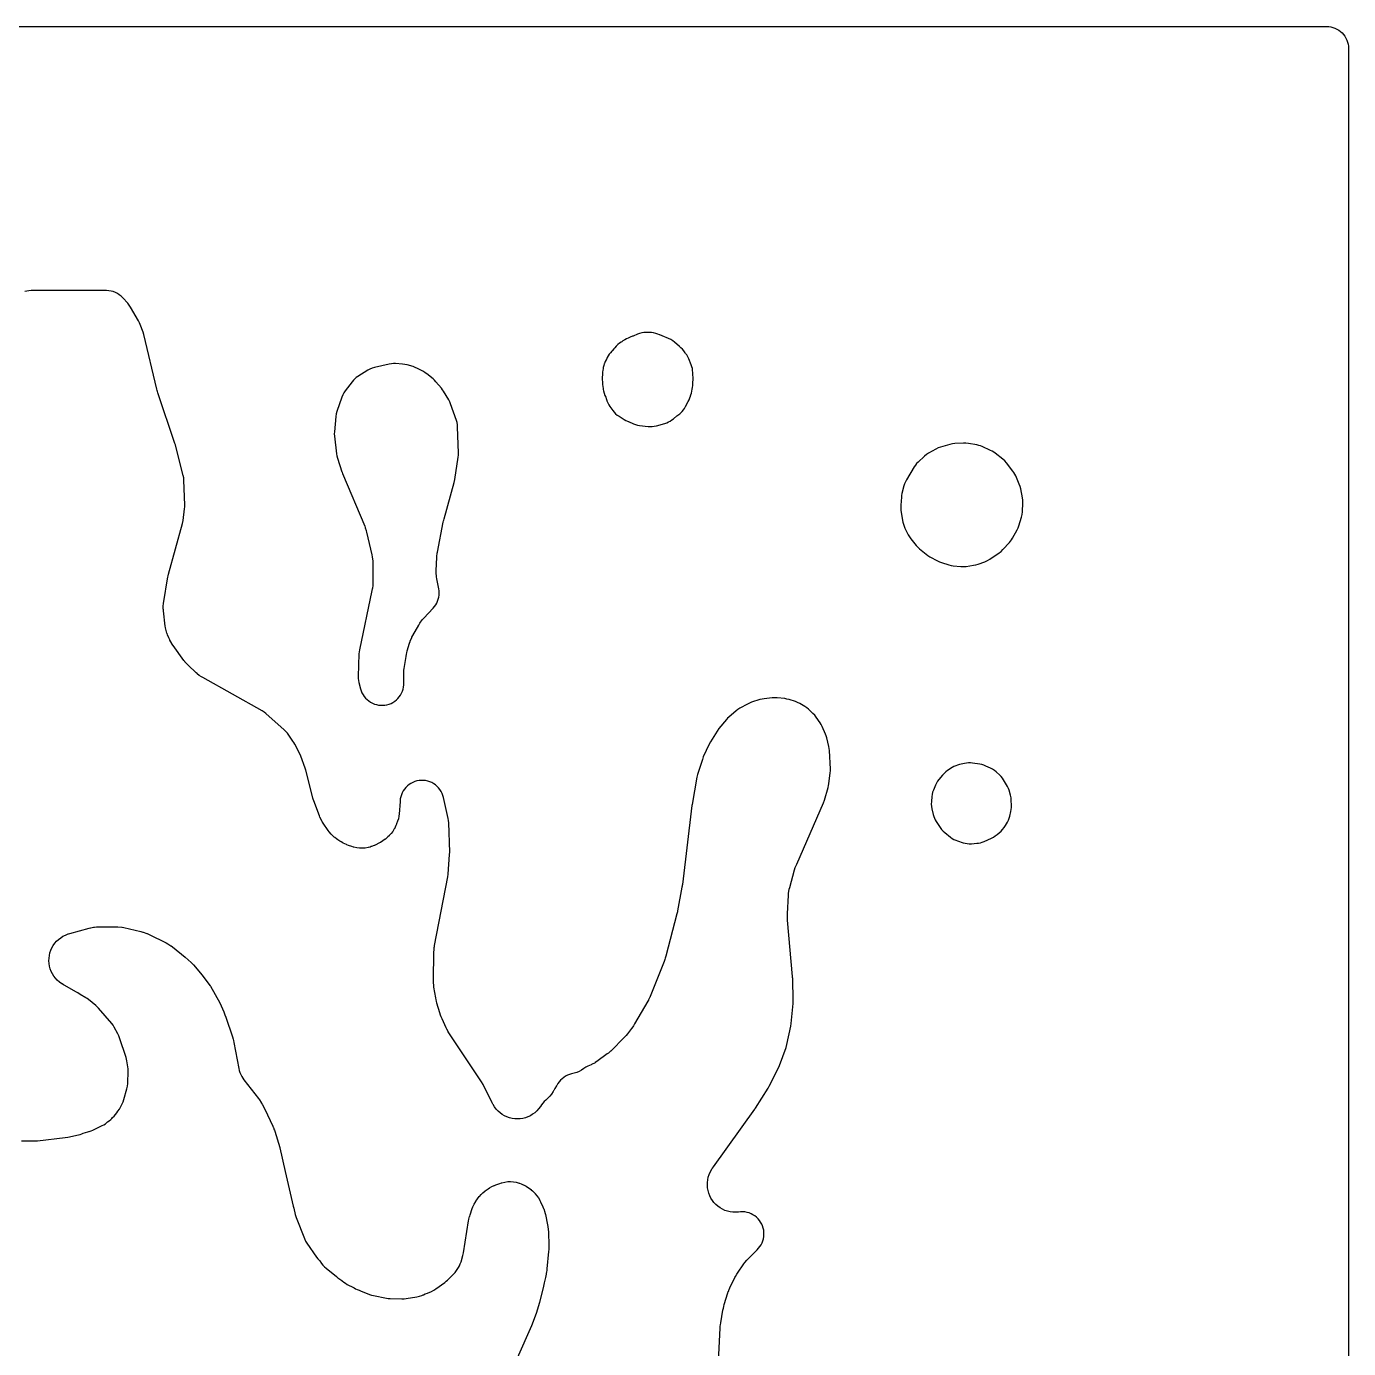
# Model space of a CAD drawing. Header units: millimetres. Extents: x 0 to 300, y 0 to 300.
# Drawn here: x 150 to 300.1, y 150 to 300.1 of the extents above; entities that cross this region are included whole.
import ezdxf

# ---------------------------------------------------------------- set-up
doc = ezdxf.new("R2010")
doc.units = ezdxf.units.MM
doc.layers.add('CUT', color=7, linetype='CONTINUOUS')

msp = doc.modelspace()

# ---------------------------------------------------------------- linework, layer by layer
at = {"layer": 'CUT'}
for points in [[(2.4114, 300.15), (297.5872, 300.15), (297.8933, 300.135), (298.1357, 300.099), (298.3734, 300.0395), (298.6041, 299.9569), (298.8256, 299.8521), (299.0358, 299.7262), (299.2326, 299.5802), (299.4142, 299.4156), (299.5787, 299.2341), (299.7247, 299.0373), (299.8507, 298.8271), (299.9554, 298.6056), (300.038, 298.3748), (300.0975, 298.1371), (300.1335, 297.8947), (300.1485, 297.5886), (300.1485, 297.0131), (300.1485, 297.0125), (300.1485, 2.4114)], [(228.5982, 148.5515), (228.7794, 152.3105), (228.7975, 152.5396), (228.8145, 152.6948), (228.8467, 152.9224), (229.0939, 154.3561), (229.1435, 154.5963), (229.1824, 154.7581), (229.2476, 154.9945), (229.6618, 156.3259), (229.7075, 156.4633), (229.7162, 156.4877), (229.8233, 156.7568), (229.8338, 156.7805), (229.895, 156.9117), (230.4546, 158.0522), (230.5181, 158.1757), (230.5299, 158.1977), (230.6704, 158.4373), (230.6837, 158.4583), (230.7606, 158.5741), (231.4858, 159.6244), (231.5799, 159.7546), (231.5972, 159.7776), (231.8017, 160.0253), (231.8209, 160.0466), (231.9309, 160.1637), (232.7873, 161.0368), (232.9832, 161.2231), (233.1518, 161.3999), (233.3023, 161.5922), (233.4334, 161.7983), (233.5437, 162.0162), (233.6322, 162.2439), (233.6981, 162.4791), (233.7407, 162.7196), (233.7596, 162.9631), (233.7547, 163.2073), (233.726, 163.4499), (233.6737, 163.6885), (233.5984, 163.9208), (233.5008, 164.1447), (233.3818, 164.3581), (233.2426, 164.5587), (233.0845, 164.7449), (232.9089, 164.9147), (232.7176, 165.0666), (232.5124, 165.199), (232.2952, 165.3109), (232.0682, 165.401), (231.8335, 165.4685), (231.5933, 165.5127), (231.3499, 165.5334), (231.1057, 165.5302), (230.8629, 165.5031), (230.8214, 165.4964), (230.5156, 165.4774), (230.2095, 165.4881), (229.9058, 165.5286), (229.6075, 165.5985), (229.3174, 165.697), (229.0383, 165.8233), (228.7728, 165.9762), (228.5235, 166.1541), (228.2926, 166.3555), (228.0825, 166.5784), (227.895, 166.8207), (227.7319, 167.08), (227.5949, 167.3541), (227.4852, 167.6401), (227.4039, 167.9354), (227.3516, 168.2373), (227.329, 168.5428), (227.3363, 168.8491), (227.3732, 169.1532), (227.4396, 169.4523), (227.543, 169.7684), (227.6944, 170.1118), (227.8886, 170.4525), (227.9076, 170.482), (228.018, 170.6445), (232.7199, 177.1887), (232.7365, 177.212), (232.7395, 177.2163), (232.8063, 177.3167), (234.2397, 179.5862), (234.3558, 179.7907), (235.4151, 181.88), (235.5359, 182.1593), (236.2743, 184.1984), (236.3688, 184.5287), (236.8149, 186.6219), (236.8599, 186.9214), (237.0622, 189.1945), (237.0715, 189.468), (237.0176, 192.0631), (237.0167, 192.0958), (237.0165, 192.1017), (237.008, 192.2395), (236.4346, 198.6596), (236.4204, 198.9252), (236.4171, 199.1058), (236.4217, 199.3719), (236.5333, 201.4815), (236.5499, 201.6876), (236.5539, 201.7242), (236.621, 202.132), (236.629, 202.168), (236.6793, 202.3685), (237.2401, 204.368), (237.3197, 204.6177), (237.3795, 204.7852), (237.4764, 205.0288), (240.5194, 211.968), (240.6293, 212.2701), (241.0559, 213.7284), (241.1055, 213.928), (241.1385, 214.131), (241.2895, 215.3831), (241.3061, 215.6001), (241.3038, 215.8176), (241.1891, 217.9367), (241.1679, 218.1536), (241.1278, 218.3677), (240.899, 219.3518), (240.8358, 219.5757), (240.7521, 219.7929), (240.3752, 220.649), (240.2684, 220.8631), (240.1417, 221.066), (239.6927, 221.7137), (239.5186, 221.9367), (239.3205, 222.1387), (238.8124, 222.6009), (238.6157, 222.7623), (238.4036, 222.903), (237.8241, 223.246), (237.5815, 223.3722), (237.3264, 223.4712), (236.6247, 223.7003), (236.3718, 223.7685), (236.1131, 223.8098), (235.2493, 223.9016), (234.9784, 223.9155), (234.7076, 223.9001), (233.7823, 223.7968), (233.542, 223.758), (233.3067, 223.6961), (232.345, 223.3923), (232.1115, 223.3055), (231.8878, 223.1959), (231.0174, 222.7143), (230.8023, 222.5806), (230.6017, 222.4258), (229.7708, 221.7142), (229.6216, 221.5755), (229.4841, 221.4251), (228.6401, 220.4223), (228.428, 220.1298), (227.6746, 218.9146), (227.521, 218.6262), (226.8689, 217.1823), (226.7633, 216.906), (226.2241, 215.1982), (226.1461, 214.8799), (225.6033, 211.8035), (225.599, 211.7781), (225.5982, 211.7735), (225.5828, 211.666), (224.4963, 202.7206), (224.4802, 202.603), (224.4679, 202.5232), (224.448, 202.4061), (223.9471, 199.7177), (223.9204, 199.5869), (223.9006, 199.4984), (223.8691, 199.3686), (222.6142, 194.5621), (222.5484, 194.3389), (222.4991, 194.1888), (222.4197, 193.9702), (220.8325, 189.9908), (220.7789, 189.8633), (220.7689, 189.8406), (220.6479, 189.5921), (220.6362, 189.5703), (220.5689, 189.4495), (219.0627, 186.861), (218.9412, 186.6662), (218.8547, 186.5365), (218.7215, 186.3495), (218.266, 185.7496), (218.105, 185.5519), (217.9913, 185.4216), (217.8173, 185.2354), (216.4625, 183.8807), (216.3548, 183.7772), (216.3352, 183.7591), (216.108, 183.5655), (216.0869, 183.549), (215.9677, 183.4591), (214.7905, 182.6078), (214.605, 182.4819), (214.5713, 182.4605), (214.1795, 182.2432), (214.1435, 182.2259), (213.9386, 182.1352), (213.7677, 182.0656), (213.5233, 181.9502), (213.2927, 181.8091), (213.0277, 181.6265), (212.7672, 181.4797), (212.4971, 181.3595), (212.2169, 181.2651), (211.8976, 181.19), (211.6658, 181.1236), (211.4415, 181.0351), (211.2268, 180.9255), (211.0236, 180.7956), (210.8339, 180.6468), (210.6593, 180.4805), (210.5017, 180.298), (210.3623, 180.1013), (210.2426, 179.892), (210.2142, 179.8363), (210.0251, 179.5431), (210.0217, 179.5385), (209.882, 179.3214), (209.8503, 179.266), (209.818, 179.2078), (209.8165, 179.2049), (209.8001, 179.1762), (209.6174, 178.8896), (209.4259, 178.6459), (209.2112, 178.4222), (208.97, 178.2159), (208.794, 178.05), (208.6348, 177.8678), (208.494, 177.6711), (208.3881, 177.507), (208.3699, 177.4801), (208.1687, 177.2131), (207.9625, 176.9884), (207.7354, 176.7848), (207.4897, 176.6041), (207.2277, 176.4481), (206.9518, 176.3182), (206.6646, 176.2156), (206.3688, 176.1413), (206.0672, 176.096), (205.7626, 176.0801), (205.458, 176.0939), (205.1561, 176.137), (204.8598, 176.2092), (204.5718, 176.3098), (204.295, 176.4378), (204.0319, 176.592), (203.7849, 176.7709), (203.5565, 176.9729), (203.3487, 177.1962), (203.1635, 177.4384), (202.9871, 177.7224), (202.9713, 177.7508), (202.8869, 177.9119), (201.8544, 180.003), (201.693, 180.2827), (197.9822, 185.8502), (197.9016, 185.9766), (197.8876, 185.9995), (197.7418, 186.2613), (197.7297, 186.2853), (197.6648, 186.4203), (197.196, 187.448), (197.095, 187.6915), (197.0324, 187.8591), (196.9488, 188.1092), (196.6225, 189.2133), (196.5631, 189.4402), (196.5276, 189.5955), (196.4825, 189.8257), (196.2834, 191.0421), (196.2603, 191.2063), (196.2568, 191.2358), (196.2324, 191.5663), (196.2315, 191.596), (196.2302, 191.7617), (196.2787, 195.0684), (196.2848, 195.2347), (196.2866, 195.2644), (196.3209, 195.5955), (196.3253, 195.6249), (196.3535, 195.789), (197.867, 203.5654), (197.9073, 203.8737), (198.0603, 206.128), (198.0648, 206.3761), (197.9594, 209.7196), (197.9408, 209.955), (197.9001, 210.1876), (197.3646, 212.5768), (197.2988, 212.8148), (197.2098, 213.0452), (197.0985, 213.2656), (196.9659, 213.474), (196.8135, 213.6683), (196.6427, 213.8466), (196.4551, 214.0072), (196.2525, 214.1485), (196.037, 214.2692), (195.8107, 214.3679), (195.5757, 214.4439), (195.3344, 214.4963), (195.0891, 214.5247), (194.8422, 214.5287), (194.5961, 214.5083), (194.3532, 214.4637), (194.1158, 214.3954), (193.8864, 214.304), (193.6671, 214.1905), (193.4601, 214.0558), (193.2674, 213.9014), (193.0909, 213.7287), (192.9322, 213.5395), (192.793, 213.3355), (192.6746, 213.1188), (192.5782, 212.8914), (192.5047, 212.6557), (192.4548, 212.4138), (192.429, 212.1682), (192.4259, 212.1125), (192.3125, 210.6858), (192.2945, 210.5108), (192.2905, 210.4797), (192.2348, 210.1613), (192.1571, 209.8768), (192.043, 209.5744), (192.0305, 209.5455), (191.9571, 209.3857), (191.865, 209.1974), (191.7837, 209.0404), (191.7685, 209.0127), (191.5991, 208.7355), (191.4213, 208.4983), (191.2029, 208.2579), (191.1806, 208.2355), (191.0528, 208.1134), (190.9059, 207.9795), (190.7727, 207.8636), (190.7484, 207.8435), (190.489, 207.6483), (190.2125, 207.4784), (190.1848, 207.4632), (190.0282, 207.3816), (189.6763, 207.2087), (189.5268, 207.1393), (189.4997, 207.1275), (189.1924, 207.0087), (189.1644, 206.9993), (189.0203, 206.9543), (188.8478, 206.9092), (188.8146, 206.9015), (188.4703, 206.8391), (188.1521, 206.8143), (187.833, 206.8219), (187.5162, 206.8619), (187.1753, 206.9406), (187.1426, 206.95), (186.9609, 207.0068), (186.5669, 207.1411), (186.3688, 207.2149), (186.3339, 207.2291), (185.9518, 207.4096), (185.9187, 207.4276), (185.7359, 207.5337), (185.5988, 207.6185), (185.3754, 207.7681), (185.2276, 207.8749), (185.0155, 208.0401), (184.9596, 208.0869), (184.8334, 208.1976), (184.8113, 208.2179), (184.5936, 208.4364), (184.3962, 208.6734), (184.378, 208.6973), (184.2796, 208.8332), (183.7023, 209.6685), (183.6161, 209.799), (183.6011, 209.8227), (183.4579, 210.0721), (183.3359, 210.3326), (183.3251, 210.3584), (183.2678, 210.504), (182.6435, 212.1909), (182.5789, 212.3811), (182.5385, 212.5115), (182.4841, 212.7049), (181.735, 215.6729), (181.6577, 215.9229), (181.1565, 217.2878), (181.0378, 217.56), (180.4794, 218.657), (180.382, 218.8308), (180.2712, 218.9963), (179.6291, 219.8765), (179.4569, 220.0874), (179.2628, 220.2784), (177.1885, 222.1075), (176.9815, 222.2714), (176.7584, 222.4126), (170.0229, 226.1919), (169.8868, 226.272), (169.8627, 226.2869), (169.6224, 226.4498), (169.3966, 226.6323), (169.3754, 226.651), (169.2591, 226.7578), (168.3554, 227.6237), (168.2398, 227.7394), (168.2196, 227.7605), (168.0041, 228.0064), (167.9858, 228.0292), (167.8863, 228.159), (166.6559, 229.8383), (166.5273, 230.0255), (166.5054, 230.0595), (166.2834, 230.4553), (166.2658, 230.4917), (166.1731, 230.6991), (166.0248, 231.0598), (165.9637, 231.2187), (165.9534, 231.2474), (165.8611, 231.5464), (165.7964, 231.8525), (165.7914, 231.8825), (165.7676, 232.0511), (165.564, 233.7738), (165.5474, 233.9498), (165.5452, 233.9813), (165.5376, 234.306), (165.5606, 234.6301), (165.5643, 234.6614), (165.5893, 234.8364), (166.0206, 237.4246), (166.0571, 237.6135), (166.0852, 237.7412), (166.1313, 237.9279), (167.7169, 243.7066), (167.7845, 244.0414), (167.9609, 245.3789), (167.9794, 245.5845), (167.9809, 245.791), (167.8844, 248.6145), (167.8604, 248.8845), (167.8074, 249.1503), (166.9198, 252.6105), (166.911, 252.6438), (166.9094, 252.6498), (166.8673, 252.7889), (164.938, 258.5525), (164.8899, 258.7074), (164.8594, 258.8134), (164.818, 258.9704), (163.3277, 265.155), (163.2503, 265.4137), (162.9329, 266.2981), (162.8467, 266.5079), (162.7419, 266.7089), (161.8286, 268.2821), (161.6795, 268.5094), (161.5067, 268.7192), (160.9336, 269.3423), (160.7491, 269.5232), (160.5469, 269.6841), (160.3292, 269.8233), (160.0983, 269.9392), (159.8566, 270.0307), (159.6068, 270.0967), (159.3515, 270.1366), (159.0935, 270.15), (150.5205, 270.15), (150.2809, 270.1385), (150.0434, 270.1041), (149.8104, 270.047)], [(149.4394, 173.5922), (150.9751, 173.5933), (151.2464, 173.6083), (154.4103, 173.9559), (154.6832, 174.0013), (155.8961, 174.2727), (156.088, 174.3237), (156.2753, 174.3898), (156.4564, 174.4619), (156.9587, 174.6025), (157.0667, 174.6398), (157.1151, 174.6531), (157.3309, 174.723), (157.5395, 174.8121), (158.5911, 175.319), (158.7822, 175.4216), (158.9637, 175.5403), (159.1343, 175.6744), (159.1808, 175.7143), (159.2233, 175.743), (159.4057, 175.8786), (159.5751, 176.0301), (159.6812, 176.1441), (159.7857, 176.2338), (159.9622, 176.4009), (160.1216, 176.5843), (160.2624, 176.7823), (160.3677, 176.9468), (160.3802, 176.9615), (160.5509, 177.1871), (160.6951, 177.4306), (160.8806, 177.7888), (160.9876, 178.0245), (161.0697, 178.27), (161.4145, 179.5122), (161.4777, 179.8086), (161.5046, 180.1105), (161.5443, 181.5218), (161.5403, 181.7514), (161.5151, 181.9796), (161.4087, 182.6584), (161.37, 182.8539), (161.3158, 183.0457), (160.5791, 185.3061), (160.4977, 185.5217), (160.3967, 185.7289), (159.9806, 186.4915), (159.8411, 186.7177), (159.6783, 186.9278), (158.1982, 188.642), (158.0446, 188.8045), (157.8772, 188.9526), (157.0421, 189.6274), (156.8885, 189.742), (156.7266, 189.8446), (156.0867, 190.2163), (155.8411, 190.3879), (155.6149, 190.5287), (154.3449, 191.228), (154.1934, 191.316), (154.0377, 191.4116), (154.0102, 191.4294), (153.7368, 191.6262), (153.5061, 191.8291), (153.2964, 192.0536), (153.1095, 192.2975), (152.9473, 192.5585), (152.8114, 192.834), (152.703, 193.1215), (152.6232, 193.4182), (152.5727, 193.7213), (152.552, 194.0279), (152.5614, 194.335), (152.6007, 194.6397), (152.6695, 194.9391), (152.7672, 195.2304), (152.8929, 195.5108), (153.0453, 195.7776), (153.223, 196.0282), (153.4244, 196.2603), (153.6474, 196.4716), (153.89, 196.6602), (154.1498, 196.8242), (154.4244, 196.962), (154.7387, 197.083), (154.7698, 197.0933), (154.9452, 197.1464), (157.1201, 197.7477), (157.2779, 197.7877), (157.3063, 197.7943), (157.6007, 197.8487), (157.7219, 197.8604), (157.9458, 197.8795), (158.0905, 197.884), (160.1272, 197.9027), (160.3442, 197.8984), (160.3828, 197.8966), (160.814, 197.8504), (160.8522, 197.8441), (161.0651, 197.8024), (163.0065, 197.3635), (163.2248, 197.3072), (163.2634, 197.296), (163.6878, 197.1447), (163.7247, 197.1289), (163.9294, 197.0344), (165.8731, 196.0644), (166.0452, 195.9729), (166.0755, 195.9557), (166.4043, 195.7465), (166.4326, 195.7263), (166.5885, 195.6091), (168.0304, 194.4647), (168.7095, 193.8481), (168.9164, 193.6259), (168.9692, 193.5692), (169.2002, 193.321), (169.2118, 193.3085), (169.9344, 192.4386), (170.8831, 191.1981), (170.9071, 191.1572), (171.9633, 189.256), (172.4046, 188.228), (172.4451, 188.1336), (172.5483, 187.8932), (172.6577, 187.6385), (173.3951, 185.3871), (173.4641, 185.1505), (173.5056, 184.9885), (173.5589, 184.7479), (174.1064, 181.8234), (174.1641, 181.582), (174.2455, 181.3475), (174.3497, 181.1222), (174.4676, 180.8976), (174.5784, 180.7072), (174.7055, 180.5273), (176.3543, 178.3998), (176.4566, 178.2613), (176.4743, 178.2362), (176.6593, 177.946), (176.6746, 177.9193), (176.7569, 177.7681), (177.0596, 177.1806), (177.9756, 175.2692), (178.0347, 175.1396), (178.0448, 175.1162), (178.1481, 174.8508), (178.1564, 174.8267), (178.2004, 174.6912), (178.7658, 172.8303), (178.7757, 172.7952), (179.3951, 170.1163), (180.2943, 166.1556), (180.3627, 165.9313), (180.529, 165.2122), (180.6345, 164.8697), (181.5626, 162.482), (181.6864, 162.2121), (181.8413, 161.9588), (182.9333, 160.3909), (183.0962, 160.1818), (183.2802, 159.991), (183.3284, 159.9461), (183.5251, 159.6606), (183.6779, 159.4611), (183.85, 159.278), (184.0395, 159.1131), (185.2003, 158.2014), (185.3651, 158.0477), (185.5733, 157.8738), (185.7991, 157.7235), (185.8379, 157.7006), (186.0265, 157.5524), (186.225, 157.4116), (186.4363, 157.2907), (187.1381, 156.9333), (187.2144, 156.8883), (187.3813, 156.7982), (187.5546, 156.721), (187.57, 156.7148), (187.7683, 156.6256), (187.9202, 156.5744), (188.9779, 156.1503), (189.1952, 156.0746), (189.4184, 156.0192), (190.892, 155.7247), (191.0966, 155.6926), (191.3032, 155.6775), (192.6368, 155.6355), (192.8897, 155.6403), (193.1408, 155.6707), (194.3496, 155.8794), (194.6217, 155.9422), (194.8852, 156.035), (195.0502, 156.1038), (195.0882, 156.1151), (195.2947, 156.1971), (195.5443, 156.3095), (195.994, 156.4967), (196.2526, 156.6223), (196.495, 156.7767), (197.5243, 157.5187), (197.684, 157.6441), (197.8331, 157.782), (198.503, 158.4542), (198.6784, 158.6498), (198.8323, 158.8627), (199.0515, 159.2021), (199.1723, 159.4105), (199.2724, 159.6295), (199.351, 159.8571), (199.5573, 160.563), (199.6255, 160.8646), (200.2145, 164.5022), (200.2434, 164.6597), (200.2492, 164.6877), (200.3271, 164.9982), (200.3353, 165.0256), (200.3841, 165.1781), (200.6337, 165.9037), (200.6981, 166.0769), (200.7104, 166.1076), (200.8519, 166.4163), (201.0232, 166.7096), (201.0412, 166.7373), (201.1459, 166.8896), (201.3193, 167.1289), (201.4177, 167.2587), (201.4358, 167.2815), (201.6318, 167.5077), (201.8278, 167.6978), (202.0599, 167.8868), (202.0833, 167.9042), (202.2159, 167.9985), (202.4433, 168.1529), (202.5766, 168.2393), (202.6007, 168.2543), (202.8553, 168.3972), (203.1211, 168.5182), (203.1475, 168.5288), (203.2959, 168.5853), (203.7781, 168.7571), (203.9609, 168.817), (203.9938, 168.8268), (204.3372, 168.9108), (204.6566, 168.9548), (204.9789, 168.9659), (205.3006, 168.944), (205.6184, 168.8892), (205.9588, 168.7938), (205.9913, 168.7828), (206.172, 168.7168), (206.2506, 168.6858), (206.4247, 168.6119), (206.4555, 168.5979), (206.7644, 168.4384), (207.03, 168.2652), (207.3006, 168.047), (207.3258, 168.0245), (207.4637, 167.8949), (207.6438, 167.7169), (207.7611, 167.5956), (207.7816, 167.5734), (207.9817, 167.3365), (208.1442, 167.1047), (208.2986, 166.8357), (208.3124, 166.8089), (208.3864, 166.6573), (208.6463, 166.0926), (208.7279, 165.9013), (208.7416, 165.8667), (208.8725, 165.4721), (208.8822, 165.4363), (208.9311, 165.2341), (209.1835, 164.0459), (209.2155, 163.8761), (209.2205, 163.8456), (209.2609, 163.5025), (209.2631, 163.4717), (209.2714, 163.2991), (209.3136, 161.6097), (209.3127, 161.391), (209.3077, 161.2425), (209.2941, 161.0242), (209.1126, 159.0504), (209.0881, 158.8462), (209.0677, 158.708), (209.0321, 158.5055), (209.0209, 158.4505), (208.9328, 158.0664), (208.7959, 157.4692), (208.7105, 157.0967), (208.2818, 155.2273), (207.8874, 153.9654), (207.373, 152.5705), (205.7457, 148.9044)]]:
    msp.add_lwpolyline(points, dxfattribs=at)
for points in [[(215.3948, 260.3232), (215.3838, 260.0415), (215.4045, 259.7603), (215.4315, 259.6172), (215.4329, 259.505), (215.4481, 259.2593), (215.4873, 259.0162), (215.5124, 258.9215), (215.5349, 258.7584), (215.6031, 258.4893), (215.7007, 258.2294), (215.7876, 258.0321), (215.8262, 257.9107), (215.9116, 257.6826), (215.9315, 257.6161), (216.0223, 257.3935), (216.134, 257.1806), (216.2657, 256.9795), (216.5865, 256.5374), (216.7393, 256.3471), (216.91, 256.1726), (217.0968, 256.0156), (217.2981, 255.8775), (217.8729, 255.5232), (218.0664, 255.4154), (218.2688, 255.3252), (218.3474, 255.2982), (218.3833, 255.2777), (218.5944, 255.1817), (218.5986, 255.1802), (218.7142, 255.1185), (218.9299, 255.0163), (219.1544, 254.9351), (219.3856, 254.8757), (219.6215, 254.8386), (220.6036, 254.7319), (220.8383, 254.7175), (221.0734, 254.7253), (221.3067, 254.7551), (221.5361, 254.8067), (222.5079, 255.0738), (222.7199, 255.1423), (222.9249, 255.2295), (223.1213, 255.3345), (223.3076, 255.4566), (223.4823, 255.5949), (223.8735, 255.9337), (223.9706, 255.9915), (224.1897, 256.1571), (224.3894, 256.3457), (224.4632, 256.4235), (224.6106, 256.5936), (224.7421, 256.7763), (224.8566, 256.9701), (225.1675, 257.5547), (225.2622, 257.7534), (225.339, 257.9597), (225.3974, 258.1719), (225.4006, 258.1858), (225.4513, 258.3171), (225.51, 258.5176), (225.6152, 258.9419), (225.6577, 259.1514), (225.6821, 259.3637), (225.6884, 259.5774), (225.6883, 259.5784), (225.6979, 259.6994), (225.7087, 260.0614), (225.7026, 260.3247), (225.6753, 260.5365), (225.6713, 260.8332), (225.6576, 261.0619), (225.6231, 261.2885), (225.568, 261.5109), (225.4928, 261.7274), (225.2288, 262.3875), (225.1169, 262.6291), (224.98, 262.8574), (224.8652, 263.0094), (224.817, 263.0937), (224.6647, 263.3052), (224.4913, 263.4996), (224.3321, 263.6444), (224.1781, 263.7935), (223.6041, 264.2911), (223.3944, 264.4543), (223.1684, 264.5943), (222.9289, 264.7095), (222.1855, 265.0197), (221.9348, 265.1089), (221.8858, 265.1207), (221.7065, 265.1967), (221.4713, 265.2827), (221.2287, 265.3448), (220.981, 265.3823), (220.7309, 265.3949), (220.3749, 265.3949), (220.1227, 265.3821), (219.8732, 265.344), (219.6288, 265.2809), (219.3919, 265.1935), (218.8891, 264.9785), (218.8377, 264.9648), (218.5737, 264.8784), (218.3209, 264.7633), (218.1576, 264.6658), (218.147, 264.6612), (217.9414, 264.562), (217.7457, 264.4444), (217.611, 264.3456), (217.5269, 264.2968), (217.3433, 264.167), (217.1722, 264.0211), (217.0148, 263.8605), (217.0146, 263.8603), (216.9789, 263.8286), (216.8277, 263.6684), (216.7157, 263.5264), (216.5681, 263.3616), (216.4647, 263.2614), (216.3118, 263.0995), (216.1739, 262.9246), (216.0522, 262.7381), (215.9475, 262.5416), (215.8607, 262.3365), (215.8541, 262.3187), (215.8345, 262.2888), (215.7296, 262.0922), (215.6425, 261.8871), (215.6254, 261.8412), (215.5584, 261.6343), (215.5097, 261.4223), (215.4898, 261.2805), (215.4552, 261.1239), (215.4263, 260.8957), (215.4186, 260.6658), (215.4196, 260.5821)], [(188.5109, 223.8701), (188.6824, 223.6983), (188.8698, 223.544), (189.0713, 223.4086), (189.285, 223.2934), (189.5089, 223.1994), (189.7408, 223.1276), (189.9785, 223.0786), (190.22, 223.053), (190.4627, 223.0508), (190.7045, 223.0722), (190.9431, 223.117), (191.1763, 223.1847), (191.4017, 223.2747), (191.6174, 223.3861), (191.8213, 223.518), (192.0114, 223.669), (192.1859, 223.8377), (192.3433, 224.0225), (192.482, 224.2218), (192.6007, 224.4335), (192.6984, 224.6558), (192.774, 224.8865), (192.8269, 225.1234), (192.8565, 225.3644), (192.8627, 225.607), (192.8421, 226.4896), (192.842, 226.6576), (192.8426, 226.6877), (192.8649, 227.0228), (192.8682, 227.0527), (192.8906, 227.2192), (193.1082, 228.603), (193.1543, 228.8445), (193.191, 229.0074), (193.2529, 229.2454), (193.509, 230.1126), (193.5748, 230.3144), (193.5876, 230.35), (193.753, 230.7408), (193.7697, 230.7748), (193.8688, 230.9626), (194.5492, 232.1685), (194.667, 232.3634), (194.6891, 232.3974), (194.9591, 232.7637), (194.985, 232.7948), (195.1363, 232.9651), (196.1921, 234.0836), (196.3461, 234.2629), (196.4824, 234.456), (196.5999, 234.6611), (196.6975, 234.8764), (196.7743, 235.1), (196.8297, 235.3298), (196.8631, 235.5638), (196.8742, 235.7999), (196.8631, 236.036), (196.8296, 236.27), (196.6076, 237.429), (196.5733, 237.641), (196.5683, 237.679), (196.5362, 238.1072), (196.5356, 238.1455), (196.538, 238.3603), (196.5969, 239.8344), (196.6055, 239.979), (196.6076, 240.0049), (196.6414, 240.2925), (196.6454, 240.3181), (196.6707, 240.4608), (197.3366, 243.842), (197.3676, 243.9847), (197.3906, 244.0812), (197.4271, 244.2226), (198.5869, 248.3753), (198.652, 248.6807), (199.0319, 251.2406), (199.0547, 251.4622), (199.0578, 251.685), (198.9655, 254.6644), (198.9446, 254.9183), (198.898, 255.1688), (198.8262, 255.4133), (198.1691, 257.2894), (198.0742, 257.5223), (197.9563, 257.7445), (197.3716, 258.7239), (197.2585, 258.8967), (197.1316, 259.0596), (196.5087, 259.794), (196.3528, 259.9616), (196.1822, 260.1142), (195.4874, 260.6809), (195.2945, 260.8235), (195.0887, 260.9468), (194.3967, 261.3179), (194.1601, 261.4293), (193.9132, 261.5153), (193.2297, 261.714), (192.9624, 261.776), (192.6898, 261.8084), (191.9214, 261.857), (191.6833, 261.8608), (191.4458, 261.8418), (191.2113, 261.8003), (189.5303, 261.4196), (189.2603, 261.3423), (189.0007, 261.2352), (188.7547, 261.0996), (187.6453, 260.4042), (187.4612, 260.277), (187.2893, 260.1339), (187.1308, 259.9759), (186.9871, 259.8044), (186.1922, 258.7648), (186.0416, 258.5443), (185.9153, 258.309), (185.8149, 258.0616), (185.2522, 256.4305), (185.1709, 256.1384), (185.1255, 255.8385), (184.9716, 254.1223), (184.9618, 253.8679), (184.9779, 253.6139), (185.2061, 251.6257), (185.248, 251.3749), (185.3151, 251.1295), (185.8274, 249.5724), (185.8396, 249.5361), (185.8419, 249.5295), (185.8995, 249.3789), (188.4173, 243.385), (188.4758, 243.2369), (188.4858, 243.2101), (188.5839, 242.9065), (188.5915, 242.879), (188.6308, 242.7243), (189.2313, 240.1309), (189.2737, 239.9206), (189.2802, 239.8829), (189.3285, 239.4567), (189.3307, 239.4185), (189.3365, 239.204), (189.3333, 236.9252), (189.3279, 236.7294), (189.326, 236.6945), (189.2846, 236.3051), (189.2791, 236.2706), (189.2432, 236.078), (187.8064, 229.3498), (187.7688, 229.1235), (187.7521, 228.8948), (187.6831, 226.3236), (187.6876, 226.0926), (187.7134, 225.863), (187.7603, 225.6367), (187.9414, 224.9291), (188.0129, 224.6971), (188.1066, 224.4731), (188.2216, 224.2593), (188.3568, 224.0576)], [(249.5974, 243.6282), (249.6712, 243.4005), (249.7664, 243.181), (250.1426, 242.4161), (250.2793, 242.1732), (250.4423, 241.9471), (251.056, 241.1884), (251.2211, 241.0038), (251.4037, 240.8364), (252.1654, 240.2047), (252.3639, 240.056), (252.5762, 239.9278), (253.4579, 239.4531), (253.6815, 239.3466), (253.9145, 239.2628), (254.7665, 239.0033), (255.007, 238.9428), (255.2523, 238.9066), (256.1271, 238.8212), (256.4184, 238.8099), (256.7091, 238.8326), (257.5638, 238.9496), (257.8268, 239.0001), (258.0829, 239.0785), (258.8524, 239.3598), (259.1331, 239.4824), (259.3967, 239.6384), (260.4608, 240.3596), (260.6865, 240.532), (260.8911, 240.7289), (261.6311, 241.5267), (261.7662, 241.6851), (261.8876, 241.8542), (261.9946, 242.0328), (262.5067, 242.9749), (262.6173, 243.2058), (262.7037, 243.4469), (263.0013, 244.4334), (263.0708, 244.7267), (263.1045, 245.0262), (263.1564, 246.029), (263.1537, 246.3313), (263.1145, 246.6311), (262.9188, 247.6472), (262.8521, 247.9135), (262.7567, 248.1708), (262.3501, 249.1063), (262.2567, 249.2984), (262.1472, 249.4818), (262.0224, 249.6551), (261.2919, 250.584), (261.101, 250.7999), (260.8865, 250.9924), (260.033, 251.6737), (259.8651, 251.7967), (259.6875, 251.9053), (259.5015, 251.9987), (258.5324, 252.4359), (258.3416, 252.5127), (258.1451, 252.5736), (257.9442, 252.6181), (256.9773, 252.7909), (256.6947, 252.825), (256.41, 252.8267), (255.4468, 252.7776), (255.1587, 252.7461), (254.8762, 252.6814), (253.8188, 252.374), (253.5487, 252.2784), (253.2914, 252.1525), (252.4518, 251.6803), (252.2035, 251.5208), (251.9759, 251.3331), (251.2628, 250.6709), (251.0992, 250.5041), (250.952, 250.3229), (250.8223, 250.1286), (249.9323, 248.6507), (249.8166, 248.4352), (249.7224, 248.2094), (249.6507, 247.9755), (249.4285, 247.099), (249.3847, 246.8892), (249.3591, 246.6764), (249.2912, 245.7942), (249.2839, 245.5888), (249.2934, 245.3836), (249.3198, 245.1799), (249.5457, 243.8618)], [(253.0369, 210.4399), (253.1148, 210.2362), (253.21, 210.04), (253.3221, 209.8528), (253.7703, 209.1731), (253.927, 208.9608), (254.1051, 208.7662), (254.3028, 208.5915), (254.9542, 208.0743), (255.1366, 207.9424), (255.3302, 207.8274), (255.5334, 207.7303), (255.7445, 207.6519), (256.3744, 207.4496), (256.6057, 207.3874), (256.8419, 207.3476), (257.0808, 207.3306), (257.3203, 207.3365), (257.9182, 207.3801), (258.1335, 207.4052), (258.3458, 207.4488), (258.5536, 207.5107), (258.7552, 207.5904), (259.587, 207.9615), (259.8169, 208.0787), (260.0335, 208.2189), (260.2345, 208.3807), (260.6774, 208.7765), (260.8649, 208.9629), (261.0317, 209.1681), (261.1759, 209.3897), (261.4112, 209.797), (261.5212, 210.0103), (261.6101, 210.2332), (261.6774, 210.4636), (261.8024, 210.9842), (261.8463, 211.2134), (261.8686, 211.4456), (261.8692, 211.6789), (261.8432, 212.2655), (261.8131, 212.5572), (261.7489, 212.8435), (261.5879, 213.4054), (261.5153, 213.6213), (261.4233, 213.8296), (261.3128, 214.0287), (260.9675, 214.5888), (260.8375, 214.7793), (260.6906, 214.9571), (260.5279, 215.1205), (260.1229, 215.4915), (259.9257, 215.6544), (259.7128, 215.7962), (259.4866, 215.9156), (258.9646, 216.1578), (258.7385, 216.2496), (258.5045, 216.3189), (258.2649, 216.3651), (257.4226, 216.4851), (257.1994, 216.5067), (256.9751, 216.5082), (256.7516, 216.4897), (256.5306, 216.4511), (255.9556, 216.3241), (255.7402, 216.2663), (255.5308, 216.1895), (255.3291, 216.0944), (255.1367, 215.9818), (254.609, 215.6402), (254.4033, 215.4918), (254.2137, 215.3232), (254.0422, 215.1364), (253.6208, 214.6278), (253.47, 214.4259), (253.3403, 214.2098), (253.233, 213.9818), (252.9981, 213.4092), (252.9164, 213.1785), (252.8577, 212.9409), (252.8224, 212.6988), (252.7664, 212.1143), (252.7553, 211.8401), (252.7742, 211.5664), (252.8231, 211.2964), (252.9772, 210.6497)]]:
    msp.add_lwpolyline(points, close=True, dxfattribs=at)

doc.saveas('drawing.dxf')
